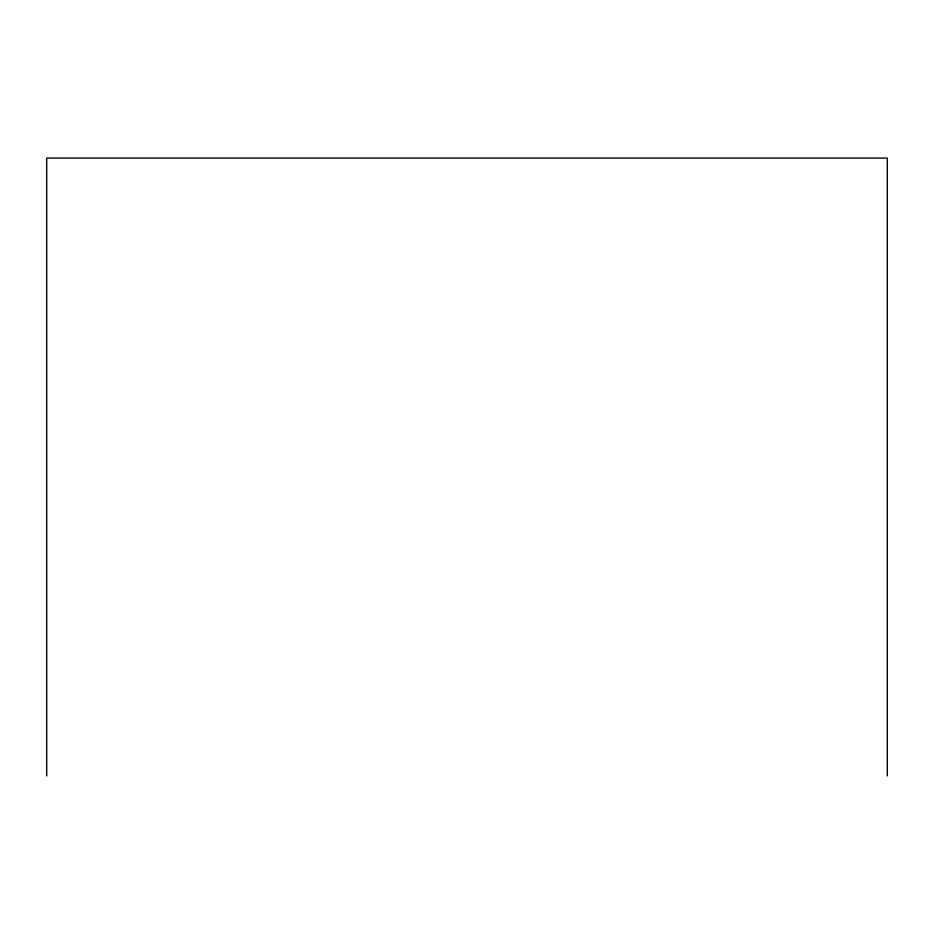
<?xml version="1.0" encoding="UTF-8"?>
<svg xmlns="http://www.w3.org/2000/svg" width="934" height="934" viewBox="0 0 934 934"><rect width="100%" height="100%" fill="white"/><g stroke="black" fill="none" stroke-linecap="round" stroke-linejoin="round"><path stroke-width="1.4" d="M887.3 775.909L887.3 158.091L46.7 158.091L46.7 775.909"/></g></svg>
